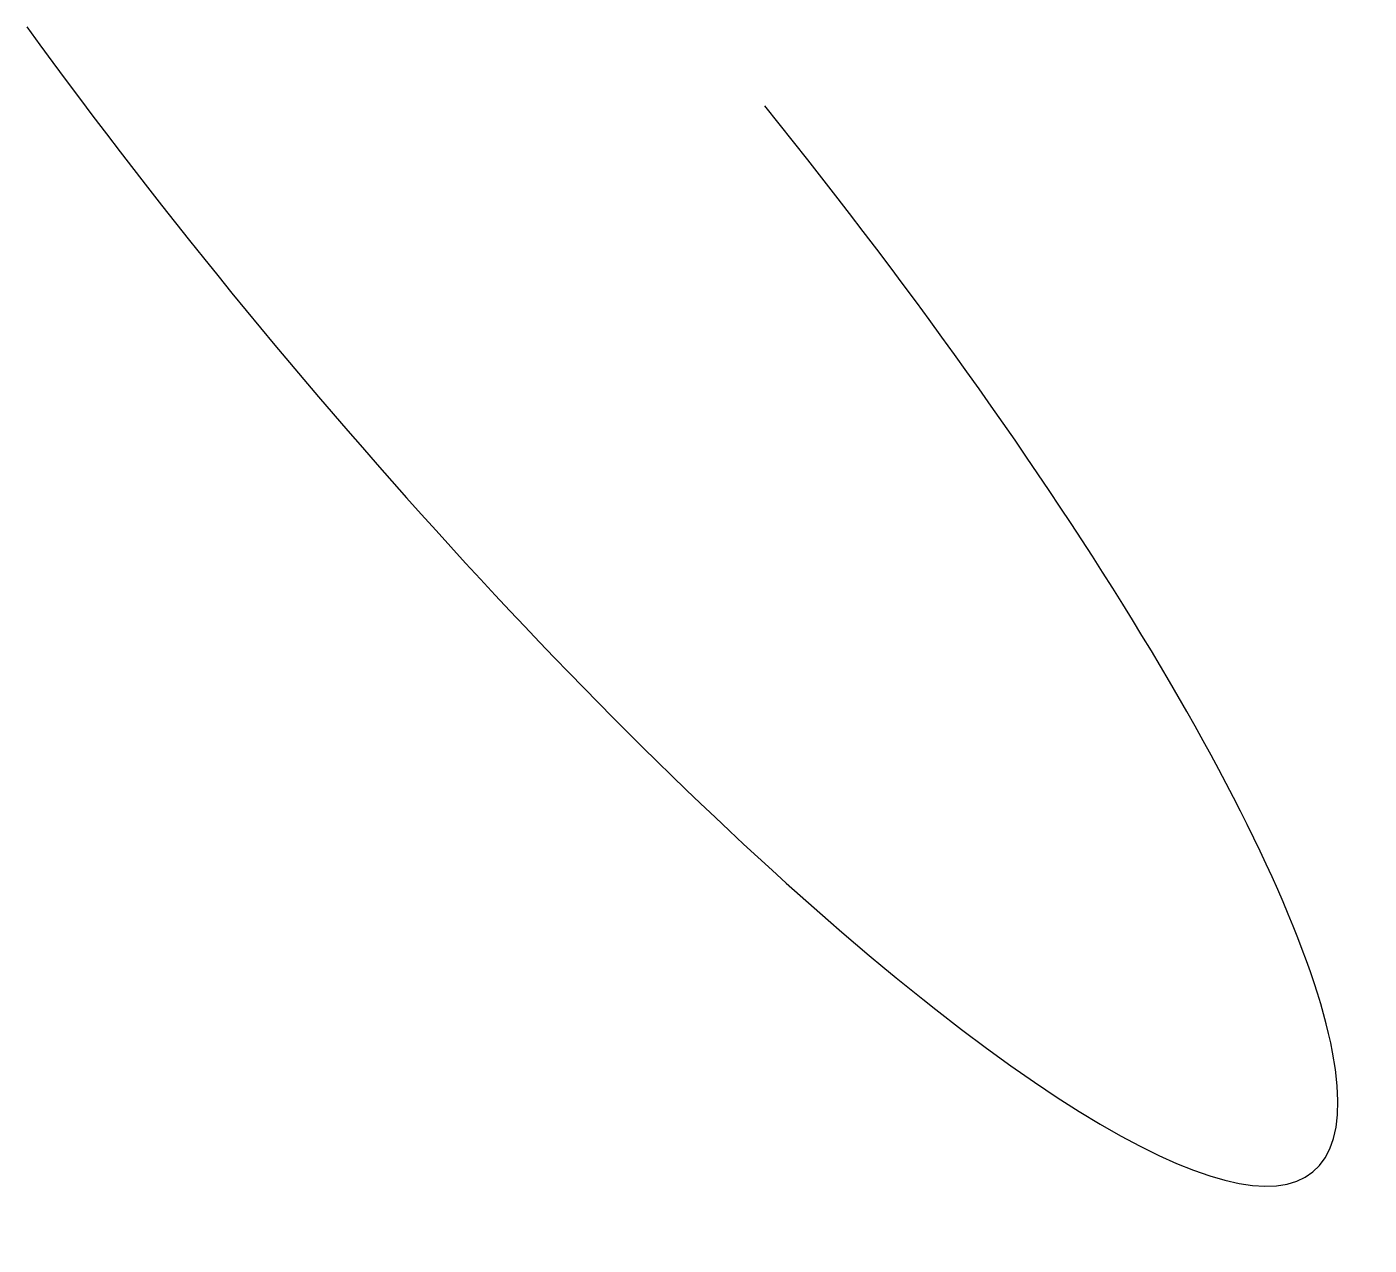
# Model space of a CAD drawing. Extents: x -9.5 to 14.8, y -18.7 to 3.4.
import ezdxf

# ---------------------------------------------------------------- set-up
doc = ezdxf.new("R2010")
doc.units = 0
doc.header["$MEASUREMENT"] = 0
doc.layers.get('0').update_dxf_attribs({"linetype": 'CONTINUOUS'})

msp = doc.modelspace()

# ---------------------------------------------------------------- linework, layer by layer
msp.add_ellipse((-1.2, 0.5), major_axis=(15, -17.9), ratio=0.20596, start_param=4.382854, end_param=7.762176)

doc.saveas('drawing.dxf')
